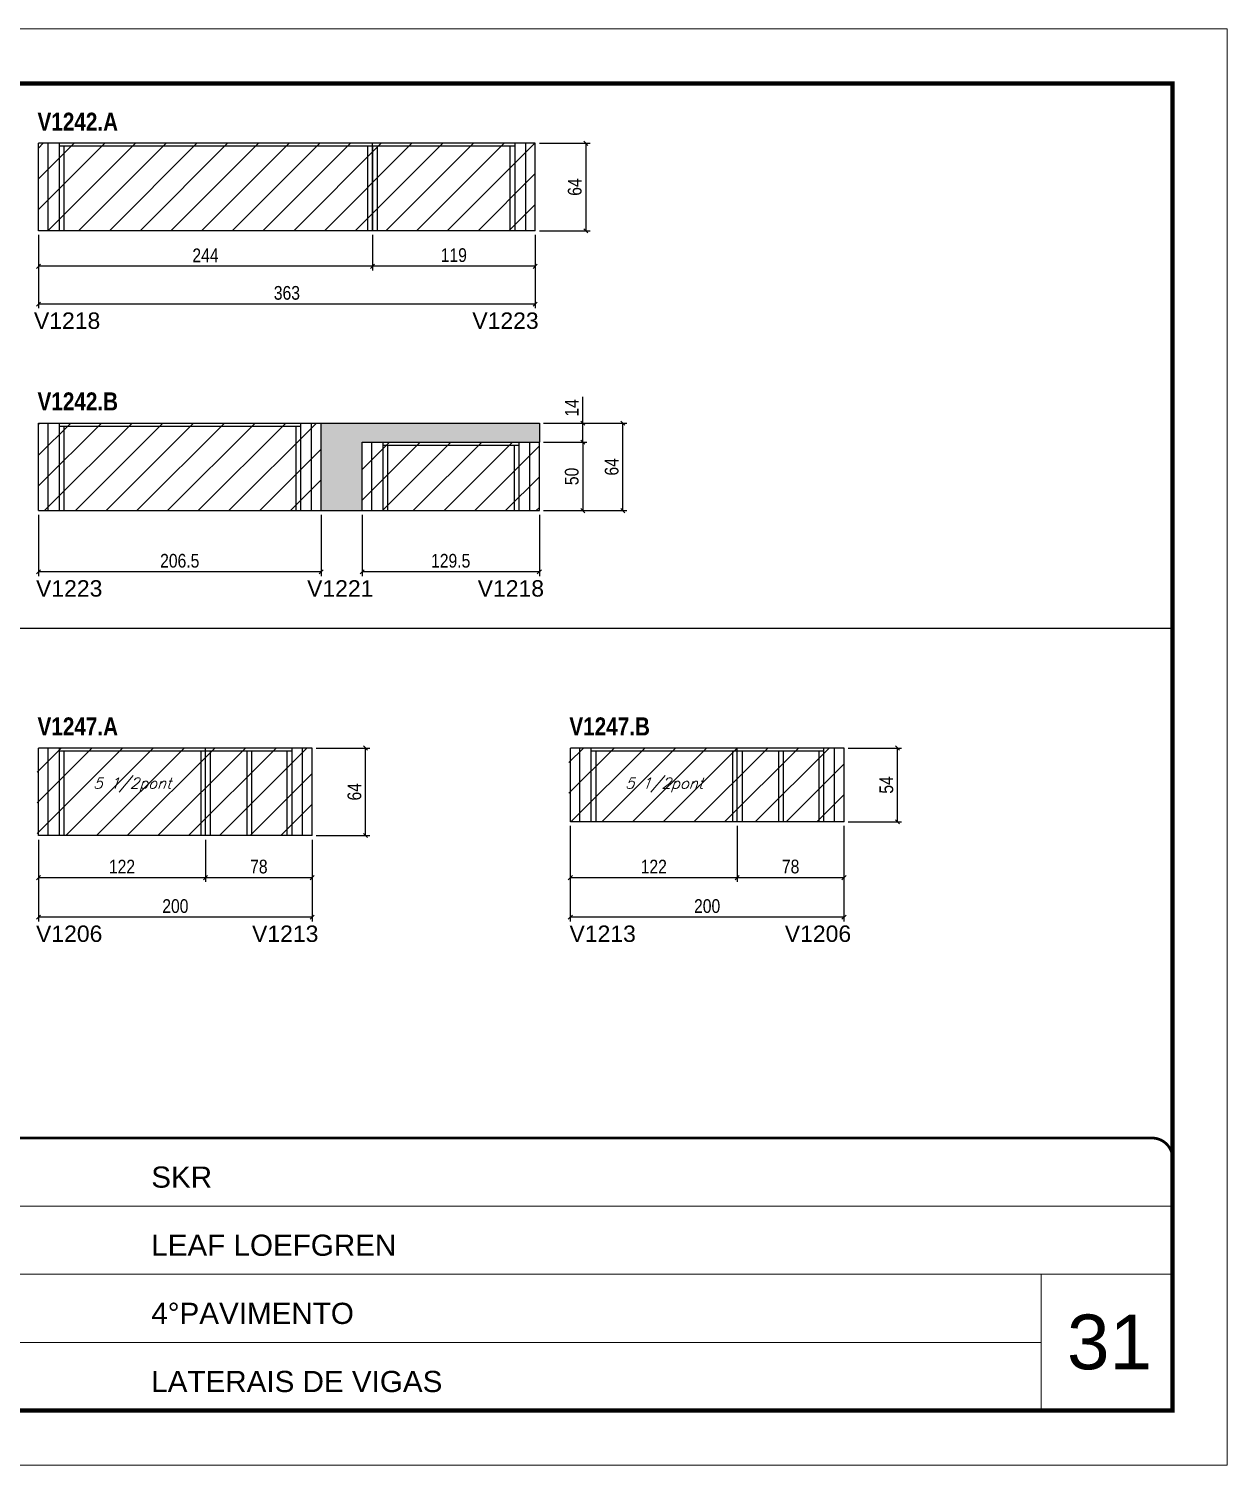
# Model space of a CAD drawing. Extents: x 3309 to 9563, y -2522 to 14608.
# Drawn here: x 7102 to 7978, y 5518 to 6568 of the extents above; entities that cross this region are included whole.
import ezdxf

# ---------------------------------------------------------------- set-up
doc = ezdxf.new("R2010")
doc.units = 0
doc.linetypes.add('CONTINUO', pattern=[0])
doc.linetypes.add('DASHED', pattern=[0.75, 0.5, -0.25])
for name, color, linetype in [('5', 5, 'Continuous'), ('COTA', 241, 'Continuous'), ('NOMENCLATURA', 7, 'Continuous'), ('Painéis', 200, 'Continuous'), ('SARR_2.2x7', 40, 'Continuous'), ('SARR_3.5x7', 81, 'Continuous'), ('texto', 7, 'Continuous')]:
    doc.layers.add(name, color=color, linetype=linetype)
for name, color, linetype, lineweight in [('CARIMBO', 255, 'Continuous', 9), ('Folhas', 255, 'Continuous', 9), ('Hachura', 251, 'Continuous', 9), ('SARRAFO DE PRESSAO', 251, 'DASHED', 9)]:
    doc.layers.add(name, color=color, linetype=linetype, lineweight=lineweight)
doc.styles.add('ARIAL', font='arial.ttf')
doc.styles.add('COTA TECNICA', font='techl___.ttf', dxfattribs={"height": 10})
doc.styles.add('Romans', font='romans.shx')
doc.styles.get("Standard").update_dxf_attribs({"font": 'arial.ttf'})
doc.styles.add('TECNICA', font='techb___.ttf', dxfattribs={"height": 10})
doc.dimstyles.new('PAINEL', dxfattribs={"dimtxt": 10, "dimasz": 3, "dimexe": 3, "dimexo": 3, "dimgap": 3, "dimtad": 1, "dimdec": 1, "dimzin": 12, "dimdsep": 46, "dimtxsty": 'COTA TECNICA', "dimblk1": 'OBLIQUE', "dimblk2": 'OBLIQUE', "dimsah": 1, "dimcen": 0.9, "dimclrd": 4, "dimclre": 4, "dimclrt": 240, "dimadec": 1, "dimazin": 3, "dimtfac": 1, "dimtdec": 1, "dimtmove": 0, "dimatfit": 3, "dimfxl": 1, "dimtolj": 1, "dimtzin": 12, "dimarcsym": 0})

# ---------------------------------------------------------------- blocks, each defined once
blk = doc.blocks.new('9999999999')
at = {"color": 30, "linetype": 'CONTINUO'}
for p, q in [((98564.6, 34379.6), (99584, 34379.6)), ((98564.6, 34329.8), (99488, 34329.8)), ((99584, 34329.8), (99488, 34329.8)), ((99488, 34329.8), (99488, 34230.2)), ((98564.6, 34280), (99488, 34280))]:
    blk.add_line(p, q, dxfattribs=at)
at = {"color": 30, "linetype": 'CONTINUO', "const_width": 2}
blk.add_lwpolyline([(99584, 34230.2), (99584, 34414.4, 0.414214), (99569, 34429.4), (98229, 34429.4, 0.414214), (98214, 34414.4), (98214, 34245.2, 0.414214), (98229, 34230.2), (99584, 34230.2)], format="xyb", dxfattribs=at)
at = {"layer": 'Folhas'}
blk.add_lwpolyline([(98139, 34190.2), (99624, 34190.2), (99624, 35240.2), (98139, 35240.2)], close=True, dxfattribs=at)
at = {"layer": 'Folhas', "color": 30, "const_width": 3}
blk.add_lwpolyline([(98214, 34230.2), (99584, 34230.2), (99584, 35200.2), (98214, 35200.2)], close=True, dxfattribs=at)
at = {"color": 7, "linetype": 'Continuous', "ltscale": 5, "style": 'ARIAL'}
for s, height, p in [('SKR', 15.48, (98837.7, 34393.1)), ('LEAF LOEFGREN', 15.483, (98837.7, 34343.3)), ('4°PAVIMENTO', 15.483, (98837.7, 34293.5)), ('LATERAIS DE VIGAS', 15.483, (98837.7, 34243.7))]:
    blk.add_text(s, height=height, dxfattribs=at).set_placement(p)
blk = doc.blocks.new('_Oblique')
at = {"color": 0, "linetype": 'ByBlock', "lineweight": -2}
blk.add_line((-0.5, -0.5), (0.5, 0.5), dxfattribs=at)
blk = doc.blocks.new('*D745')
at = {"layer": 'COTA', "color": 4, "linetype": 'ByBlock', "lineweight": -2, "transparency": 16777216}
for p, q in [((7231.2, 5975.1), (7231.2, 5944.3)), ((7309.2, 5975.1), (7309.2, 5944.3)), ((7309.2, 5947.3), (7231.2, 5947.3))]:
    blk.add_line(p, q, dxfattribs=at)
at = {"layer": 'Defpoints', "color": 0, "linetype": 'ByBlock', "transparency": 16777216}
for p in [(7231.2, 5978.1), (7309.2, 5978.1), (7231.2, 5947.3)]:
    blk.add_point(p, dxfattribs=at)
at = {"layer": 'COTA', "color": 4, "linetype": 'ByBlock', "lineweight": -2, "transparency": 16777216, "xscale": 3, "yscale": 3, "zscale": 3, "rotation": 180}
blk.add_blockref('_Oblique', (7231.2, 5947.3), dxfattribs=at)
at = {"layer": 'COTA', "color": 4, "linetype": 'ByBlock', "lineweight": -2, "transparency": 16777216, "xscale": 3, "yscale": 3, "zscale": 3}
blk.add_blockref('_Oblique', (7309.2, 5947.3), dxfattribs=at)
at = {"layer": 'COTA', "color": 240, "linetype": 'ByBlock', "transparency": 16777216, "insert": (7270.2, 5955.4), "char_height": 10, "attachment_point": 5, "style": 'COTA TECNICA'}
blk.add_mtext('\\A1;78', dxfattribs=at)
blk = doc.blocks.new('*D746')
at = {"layer": 'COTA', "color": 4, "linetype": 'ByBlock', "lineweight": -2, "transparency": 16777216}
for p, q in [((7109.2, 5975.1), (7109.2, 5944.3)), ((7231.2, 5975.1), (7231.2, 5944.3)), ((7231.2, 5947.3), (7109.2, 5947.3))]:
    blk.add_line(p, q, dxfattribs=at)
at = {"layer": 'Defpoints', "color": 0, "linetype": 'ByBlock', "transparency": 16777216}
for p in [(7109.2, 5978.1), (7231.2, 5978.1), (7109.2, 5947.3)]:
    blk.add_point(p, dxfattribs=at)
at = {"layer": 'COTA', "color": 4, "linetype": 'ByBlock', "lineweight": -2, "transparency": 16777216, "xscale": 3, "yscale": 3, "zscale": 3, "rotation": 180}
blk.add_blockref('_Oblique', (7109.2, 5947.3), dxfattribs=at)
at = {"layer": 'COTA', "color": 4, "linetype": 'ByBlock', "lineweight": -2, "transparency": 16777216, "xscale": 3, "yscale": 3, "zscale": 3}
blk.add_blockref('_Oblique', (7231.2, 5947.3), dxfattribs=at)
at = {"layer": 'COTA', "color": 240, "linetype": 'ByBlock', "transparency": 16777216, "insert": (7170.2, 5955.4), "char_height": 10, "attachment_point": 5, "style": 'COTA TECNICA'}
blk.add_mtext('\\A1;122', dxfattribs=at)
blk = doc.blocks.new('*D753')
at = {"layer": 'COTA', "color": 4, "linetype": 'ByBlock', "lineweight": -2, "transparency": 16777216}
for p, q in [((7109.2, 5975.1), (7109.2, 5915.4)), ((7309.2, 5975.1), (7309.2, 5915.4)), ((7309.2, 5918.4), (7109.2, 5918.4))]:
    blk.add_line(p, q, dxfattribs=at)
at = {"layer": 'Defpoints', "color": 0, "linetype": 'ByBlock', "transparency": 16777216}
for p in [(7109.2, 5978.1), (7309.2, 5978.1), (7109.2, 5918.4)]:
    blk.add_point(p, dxfattribs=at)
at = {"layer": 'COTA', "color": 4, "linetype": 'ByBlock', "lineweight": -2, "transparency": 16777216, "xscale": 3, "yscale": 3, "zscale": 3, "rotation": 180}
blk.add_blockref('_Oblique', (7109.2, 5918.4), dxfattribs=at)
at = {"layer": 'COTA', "color": 4, "linetype": 'ByBlock', "lineweight": -2, "transparency": 16777216, "xscale": 3, "yscale": 3, "zscale": 3}
blk.add_blockref('_Oblique', (7309.2, 5918.4), dxfattribs=at)
at = {"layer": 'COTA', "color": 240, "linetype": 'ByBlock', "transparency": 16777216, "insert": (7209.2, 5926.5), "char_height": 10, "attachment_point": 5, "style": 'COTA TECNICA'}
blk.add_mtext('\\A1;200', dxfattribs=at)
blk = doc.blocks.new('*D754')
at = {"layer": 'COTA', "color": 4, "lineweight": -2, "transparency": 16777216}
for p, q in [((7312.2, 6042.1), (7351.2, 6042.1)), ((7348.2, 5978.1), (7348.2, 6042.1)), ((7312.2, 5978.1), (7351.2, 5978.1))]:
    blk.add_line(p, q, dxfattribs=at)
at = {"layer": 'Defpoints', "color": 0, "transparency": 16777216}
for p in [(7309.2, 6042.1), (7348.2, 6042.1), (7309.2, 5978.1)]:
    blk.add_point(p, dxfattribs=at)
at = {"layer": 'COTA', "color": 4, "lineweight": -2, "transparency": 16777216, "xscale": 3, "yscale": 3, "zscale": 3}
for p, rotation in [((7348.2, 6042.1), 90), ((7348.2, 5978.1), 270)]:
    blk.add_blockref('_Oblique', p, dxfattribs=dict(at, rotation=rotation))
at = {"layer": 'COTA', "color": 240, "transparency": 16777216, "insert": (7340.1, 6010.1), "char_height": 10, "attachment_point": 5, "rotation": 90, "style": 'COTA TECNICA'}
blk.add_mtext('\\A1;64', dxfattribs=at)
blk = doc.blocks.new('*D747')
at = {"layer": 'COTA', "color": 4, "linetype": 'ByBlock', "lineweight": -2, "transparency": 16777216}
for p, q in [((7619.8, 5985.1), (7619.8, 5944.3)), ((7697.8, 5985.1), (7697.8, 5944.3)), ((7697.8, 5947.3), (7619.8, 5947.3))]:
    blk.add_line(p, q, dxfattribs=at)
at = {"layer": 'Defpoints', "color": 0, "linetype": 'ByBlock', "transparency": 16777216}
for p in [(7619.8, 5988.1), (7697.8, 5988.1), (7619.8, 5947.3)]:
    blk.add_point(p, dxfattribs=at)
at = {"layer": 'COTA', "color": 4, "linetype": 'ByBlock', "lineweight": -2, "transparency": 16777216, "xscale": 3, "yscale": 3, "zscale": 3, "rotation": 180}
blk.add_blockref('_Oblique', (7619.8, 5947.3), dxfattribs=at)
at = {"layer": 'COTA', "color": 4, "linetype": 'ByBlock', "lineweight": -2, "transparency": 16777216, "xscale": 3, "yscale": 3, "zscale": 3}
blk.add_blockref('_Oblique', (7697.8, 5947.3), dxfattribs=at)
at = {"layer": 'COTA', "color": 240, "linetype": 'ByBlock', "transparency": 16777216, "insert": (7658.8, 5955.4), "char_height": 10, "attachment_point": 5, "style": 'COTA TECNICA'}
blk.add_mtext('\\A1;78', dxfattribs=at)
blk = doc.blocks.new('*D748')
at = {"layer": 'COTA', "color": 4, "linetype": 'ByBlock', "lineweight": -2, "transparency": 16777216}
for p, q in [((7497.8, 5985.1), (7497.8, 5944.3)), ((7619.8, 5985.1), (7619.8, 5944.3)), ((7619.8, 5947.3), (7497.8, 5947.3))]:
    blk.add_line(p, q, dxfattribs=at)
at = {"layer": 'Defpoints', "color": 0, "linetype": 'ByBlock', "transparency": 16777216}
for p in [(7497.8, 5988.1), (7619.8, 5988.1), (7497.8, 5947.3)]:
    blk.add_point(p, dxfattribs=at)
at = {"layer": 'COTA', "color": 4, "linetype": 'ByBlock', "lineweight": -2, "transparency": 16777216, "xscale": 3, "yscale": 3, "zscale": 3, "rotation": 180}
blk.add_blockref('_Oblique', (7497.8, 5947.3), dxfattribs=at)
at = {"layer": 'COTA', "color": 4, "linetype": 'ByBlock', "lineweight": -2, "transparency": 16777216, "xscale": 3, "yscale": 3, "zscale": 3}
blk.add_blockref('_Oblique', (7619.8, 5947.3), dxfattribs=at)
at = {"layer": 'COTA', "color": 240, "linetype": 'ByBlock', "transparency": 16777216, "insert": (7558.8, 5955.4), "char_height": 10, "attachment_point": 5, "style": 'COTA TECNICA'}
blk.add_mtext('\\A1;122', dxfattribs=at)
blk = doc.blocks.new('*D755')
at = {"layer": 'COTA', "color": 4, "linetype": 'ByBlock', "lineweight": -2, "transparency": 16777216}
for p, q in [((7497.8, 5985.1), (7497.8, 5915.4)), ((7697.8, 5985.1), (7697.8, 5915.4)), ((7697.8, 5918.4), (7497.8, 5918.4))]:
    blk.add_line(p, q, dxfattribs=at)
at = {"layer": 'Defpoints', "color": 0, "linetype": 'ByBlock', "transparency": 16777216}
for p in [(7497.8, 5988.1), (7697.8, 5988.1), (7497.8, 5918.4)]:
    blk.add_point(p, dxfattribs=at)
at = {"layer": 'COTA', "color": 4, "linetype": 'ByBlock', "lineweight": -2, "transparency": 16777216, "xscale": 3, "yscale": 3, "zscale": 3, "rotation": 180}
blk.add_blockref('_Oblique', (7497.8, 5918.4), dxfattribs=at)
at = {"layer": 'COTA', "color": 4, "linetype": 'ByBlock', "lineweight": -2, "transparency": 16777216, "xscale": 3, "yscale": 3, "zscale": 3}
blk.add_blockref('_Oblique', (7697.8, 5918.4), dxfattribs=at)
at = {"layer": 'COTA', "color": 240, "linetype": 'ByBlock', "transparency": 16777216, "insert": (7597.8, 5926.5), "char_height": 10, "attachment_point": 5, "style": 'COTA TECNICA'}
blk.add_mtext('\\A1;200', dxfattribs=at)
blk = doc.blocks.new('*D756')
at = {"layer": 'COTA', "color": 4, "lineweight": -2, "transparency": 16777216}
for p, q in [((7700.8, 6042.1), (7739.9, 6042.1)), ((7736.9, 5988.1), (7736.9, 6042.1)), ((7700.8, 5988.1), (7739.9, 5988.1))]:
    blk.add_line(p, q, dxfattribs=at)
at = {"layer": 'Defpoints', "color": 0, "transparency": 16777216}
for p in [(7697.8, 6042.1), (7736.9, 6042.1), (7697.8, 5988.1)]:
    blk.add_point(p, dxfattribs=at)
at = {"layer": 'COTA', "color": 4, "lineweight": -2, "transparency": 16777216, "xscale": 3, "yscale": 3, "zscale": 3}
for p, rotation in [((7736.9, 6042.1), 90), ((7736.9, 5988.1), 270)]:
    blk.add_blockref('_Oblique', p, dxfattribs=dict(at, rotation=rotation))
at = {"layer": 'COTA', "color": 240, "transparency": 16777216, "insert": (7728.8, 6015.1), "char_height": 10, "attachment_point": 5, "rotation": 90, "style": 'COTA TECNICA'}
blk.add_mtext('\\A1;54', dxfattribs=at)
blk = doc.blocks.new('*D1075')
at = {"layer": 'COTA', "color": 4, "linetype": 'ByBlock', "lineweight": -2, "transparency": 16777216}
for p, q in [((7353.2, 6417.1), (7353.2, 6391.2)), ((7472.2, 6417.1), (7472.2, 6391.2)), ((7472.2, 6394.2), (7353.2, 6394.2))]:
    blk.add_line(p, q, dxfattribs=at)
at = {"layer": 'Defpoints', "color": 0, "linetype": 'ByBlock', "transparency": 16777216}
for p in [(7353.2, 6420.1), (7472.2, 6420.1), (7353.2, 6394.2)]:
    blk.add_point(p, dxfattribs=at)
at = {"layer": 'COTA', "color": 4, "linetype": 'ByBlock', "lineweight": -2, "transparency": 16777216, "xscale": 3, "yscale": 3, "zscale": 3, "rotation": 180}
blk.add_blockref('_Oblique', (7353.2, 6394.2), dxfattribs=at)
at = {"layer": 'COTA', "color": 4, "linetype": 'ByBlock', "lineweight": -2, "transparency": 16777216, "xscale": 3, "yscale": 3, "zscale": 3}
blk.add_blockref('_Oblique', (7472.2, 6394.2), dxfattribs=at)
at = {"layer": 'COTA', "color": 240, "linetype": 'ByBlock', "transparency": 16777216, "insert": (7412.7, 6402.3), "char_height": 10, "attachment_point": 5, "style": 'COTA TECNICA'}
blk.add_mtext('\\A1;119', dxfattribs=at)
blk = doc.blocks.new('*D1076')
at = {"layer": 'COTA', "color": 4, "linetype": 'ByBlock', "lineweight": -2, "transparency": 16777216}
for p, q in [((7109.2, 6417.1), (7109.2, 6391.2)), ((7353.2, 6417.1), (7353.2, 6391.2)), ((7353.2, 6394.2), (7109.2, 6394.2))]:
    blk.add_line(p, q, dxfattribs=at)
at = {"layer": 'Defpoints', "color": 0, "linetype": 'ByBlock', "transparency": 16777216}
for p in [(7109.2, 6420.1), (7353.2, 6420.1), (7109.2, 6394.2)]:
    blk.add_point(p, dxfattribs=at)
at = {"layer": 'COTA', "color": 4, "linetype": 'ByBlock', "lineweight": -2, "transparency": 16777216, "xscale": 3, "yscale": 3, "zscale": 3, "rotation": 180}
blk.add_blockref('_Oblique', (7109.2, 6394.2), dxfattribs=at)
at = {"layer": 'COTA', "color": 4, "linetype": 'ByBlock', "lineweight": -2, "transparency": 16777216, "xscale": 3, "yscale": 3, "zscale": 3}
blk.add_blockref('_Oblique', (7353.2, 6394.2), dxfattribs=at)
at = {"layer": 'COTA', "color": 240, "linetype": 'ByBlock', "transparency": 16777216, "insert": (7231.2, 6402.2), "char_height": 10, "attachment_point": 5, "style": 'COTA TECNICA'}
blk.add_mtext('\\A1;244', dxfattribs=at)
blk = doc.blocks.new('*D1078')
at = {"layer": 'COTA', "color": 4, "linetype": 'ByBlock', "lineweight": -2, "transparency": 16777216}
for p, q in [((7109.2, 6417.1), (7109.2, 6363.5)), ((7472.2, 6417.1), (7472.2, 6363.5)), ((7472.2, 6366.5), (7109.2, 6366.5))]:
    blk.add_line(p, q, dxfattribs=at)
at = {"layer": 'Defpoints', "color": 0, "linetype": 'ByBlock', "transparency": 16777216}
for p in [(7109.2, 6420.1), (7472.2, 6420.1), (7109.2, 6366.5)]:
    blk.add_point(p, dxfattribs=at)
at = {"layer": 'COTA', "color": 4, "linetype": 'ByBlock', "lineweight": -2, "transparency": 16777216, "xscale": 3, "yscale": 3, "zscale": 3, "rotation": 180}
blk.add_blockref('_Oblique', (7109.2, 6366.5), dxfattribs=at)
at = {"layer": 'COTA', "color": 4, "linetype": 'ByBlock', "lineweight": -2, "transparency": 16777216, "xscale": 3, "yscale": 3, "zscale": 3}
blk.add_blockref('_Oblique', (7472.2, 6366.5), dxfattribs=at)
at = {"layer": 'COTA', "color": 240, "linetype": 'ByBlock', "transparency": 16777216, "insert": (7290.7, 6374.7), "char_height": 10, "attachment_point": 5, "style": 'COTA TECNICA'}
blk.add_mtext('\\A1;363', dxfattribs=at)
blk = doc.blocks.new('*D1079')
at = {"layer": 'COTA', "color": 4, "lineweight": -2, "transparency": 16777216}
for p, q in [((7475.2, 6484.1), (7512.2, 6484.1)), ((7509.2, 6484.1), (7509.2, 6420.1)), ((7475.2, 6420.1), (7512.2, 6420.1))]:
    blk.add_line(p, q, dxfattribs=at)
at = {"layer": 'Defpoints', "color": 0, "transparency": 16777216}
for p in [(7472.2, 6484.1, 0), (7472.2, 6420.1, 0), (7509.2, 6420.1)]:
    blk.add_point(p, dxfattribs=at)
at = {"layer": 'COTA', "color": 4, "lineweight": -2, "transparency": 16777216, "xscale": 3, "yscale": 3, "zscale": 3}
for p, rotation in [((7509.2, 6484.1), 90), ((7509.2, 6420.1), 270)]:
    blk.add_blockref('_Oblique', p, dxfattribs=dict(at, rotation=rotation))
at = {"layer": 'COTA', "color": 240, "transparency": 16777216, "insert": (7501.1, 6452.1), "char_height": 10, "attachment_point": 5, "rotation": 90, "style": 'COTA TECNICA'}
blk.add_mtext('\\A1;64', dxfattribs=at)
blk = doc.blocks.new('*D2779')
at = {"layer": 'COTA', "color": 4, "lineweight": -2, "transparency": 16777216}
for p, q in [((7109.2, 6212.6), (7109.2, 6167.8)), ((7315.7, 6212.6), (7315.7, 6167.8)), ((7315.7, 6170.8), (7109.2, 6170.8))]:
    blk.add_line(p, q, dxfattribs=at)
at = {"layer": 'Defpoints', "color": 0, "transparency": 16777216}
for p in [(7109.2, 6215.6), (7315.7, 6215.6), (7109.2, 6170.8)]:
    blk.add_point(p, dxfattribs=at)
at = {"layer": 'COTA', "color": 4, "lineweight": -2, "transparency": 16777216, "xscale": 3, "yscale": 3, "zscale": 3, "rotation": 180}
blk.add_blockref('_Oblique', (7109.2, 6170.8), dxfattribs=at)
at = {"layer": 'COTA', "color": 4, "lineweight": -2, "transparency": 16777216, "xscale": 3, "yscale": 3, "zscale": 3}
blk.add_blockref('_Oblique', (7315.7, 6170.8), dxfattribs=at)
at = {"layer": 'COTA', "color": 240, "transparency": 16777216, "insert": (7212.4, 6178.9), "char_height": 10, "attachment_point": 5, "style": 'COTA TECNICA'}
blk.add_mtext('\\A1;206.5', dxfattribs=at)
blk = doc.blocks.new('*D2781')
at = {"layer": 'COTA', "color": 4, "lineweight": -2, "transparency": 16777216}
for p, q in [((7345.7, 6212.6), (7345.7, 6167.8)), ((7475.2, 6212.6), (7475.2, 6167.8)), ((7475.2, 6170.8), (7345.7, 6170.8))]:
    blk.add_line(p, q, dxfattribs=at)
at = {"layer": 'Defpoints', "color": 0, "transparency": 16777216}
for p in [(7345.7, 6215.6), (7475.2, 6215.6), (7345.7, 6170.8)]:
    blk.add_point(p, dxfattribs=at)
at = {"layer": 'COTA', "color": 4, "lineweight": -2, "transparency": 16777216, "xscale": 3, "yscale": 3, "zscale": 3, "rotation": 180}
blk.add_blockref('_Oblique', (7345.7, 6170.8), dxfattribs=at)
at = {"layer": 'COTA', "color": 4, "lineweight": -2, "transparency": 16777216, "xscale": 3, "yscale": 3, "zscale": 3}
blk.add_blockref('_Oblique', (7475.2, 6170.8), dxfattribs=at)
at = {"layer": 'COTA', "color": 240, "transparency": 16777216, "insert": (7410.4, 6178.9), "char_height": 10, "attachment_point": 5, "style": 'COTA TECNICA'}
blk.add_mtext('\\A1;129.5', dxfattribs=at)
blk = doc.blocks.new('*D2782')
at = {"layer": 'COTA', "color": 4, "lineweight": -2, "transparency": 16777216}
for p, q in [((7478.2, 6265.6), (7510, 6265.6)), ((7507, 6265.6), (7507, 6215.6)), ((7478.2, 6215.6), (7510, 6215.6))]:
    blk.add_line(p, q, dxfattribs=at)
at = {"layer": 'Defpoints', "color": 0, "transparency": 16777216}
for p in [(7475.2, 6265.6, 0), (7475.2, 6215.6, 0), (7507, 6215.6)]:
    blk.add_point(p, dxfattribs=at)
at = {"layer": 'COTA', "color": 4, "lineweight": -2, "transparency": 16777216, "xscale": 3, "yscale": 3, "zscale": 3}
for p, rotation in [((7507, 6265.6), 90), ((7507, 6215.6), 270)]:
    blk.add_blockref('_Oblique', p, dxfattribs=dict(at, rotation=rotation))
at = {"layer": 'COTA', "color": 240, "transparency": 16777216, "insert": (7498.9, 6240.6), "char_height": 10, "attachment_point": 5, "rotation": 90, "style": 'COTA TECNICA'}
blk.add_mtext('\\A1;50', dxfattribs=at)
blk = doc.blocks.new('*D2783')
at = {"layer": 'COTA', "color": 4, "lineweight": -2, "transparency": 16777216}
for p, q in [((7507, 6279.6), (7507, 6298.8)), ((7478.2, 6279.6), (7510, 6279.6)), ((7507, 6265.6), (7507, 6279.6)), ((7478.2, 6265.6), (7510, 6265.6))]:
    blk.add_line(p, q, dxfattribs=at)
at = {"layer": 'Defpoints', "color": 0, "transparency": 16777216}
for p in [(7475.2, 6279.6, 0), (7507, 6279.6), (7475.2, 6265.6, 0)]:
    blk.add_point(p, dxfattribs=at)
at = {"layer": 'COTA', "color": 4, "lineweight": -2, "transparency": 16777216, "xscale": 3, "yscale": 3, "zscale": 3}
for p, rotation in [((7507, 6279.6), 90), ((7507, 6265.6), 270)]:
    blk.add_blockref('_Oblique', p, dxfattribs=dict(at, rotation=rotation))
at = {"layer": 'COTA', "color": 240, "transparency": 16777216, "insert": (7498.9, 6290.7), "char_height": 10, "attachment_point": 5, "rotation": 90, "style": 'COTA TECNICA'}
blk.add_mtext('\\A1;14', dxfattribs=at)
blk = doc.blocks.new('*D2784')
at = {"layer": 'COTA', "color": 4, "lineweight": -2, "transparency": 16777216}
for p, q in [((7478.2, 6279.6), (7539.2, 6279.6)), ((7536.2, 6215.6), (7536.2, 6279.6)), ((7478.2, 6215.6), (7539.2, 6215.6))]:
    blk.add_line(p, q, dxfattribs=at)
at = {"layer": 'Defpoints', "color": 0, "transparency": 16777216}
for p in [(7475.2, 6279.6, 0), (7536.2, 6279.6), (7475.2, 6215.6, 0)]:
    blk.add_point(p, dxfattribs=at)
at = {"layer": 'COTA', "color": 4, "lineweight": -2, "transparency": 16777216, "xscale": 3, "yscale": 3, "zscale": 3}
for p, rotation in [((7536.2, 6279.6), 90), ((7536.2, 6215.6), 270)]:
    blk.add_blockref('_Oblique', p, dxfattribs=dict(at, rotation=rotation))
at = {"layer": 'COTA', "color": 240, "transparency": 16777216, "insert": (7528.1, 6247.6), "char_height": 10, "attachment_point": 5, "rotation": 90, "style": 'COTA TECNICA'}
blk.add_mtext('\\A1;64', dxfattribs=at)

msp = doc.modelspace()

# ---------------------------------------------------------------- hatches: boundary and pattern name
at = {"layer": 'COTA'}
h = msp.add_hatch(dxfattribs=at)
h.set_pattern_fill('AR-CONC', color=256, scale=0.03)
h.set_pattern_definition([(50, (0, -31.517), (5.46554, -0.4781726), [0.5715, -6.2865]), (355, (0, -31.517), (-1.0573026, 5.7317054), [0.4572, -5.0292175]), (100.451445, (0.4555, -31.557), (4.4082374, 5.2535326), [0.4857003, -5.3427073]), (46.1842, (0, -29.993), (8.132371, -1.26127), [0.85725, -9.42975]), (96.63556, (0.678, -30.098), (7.122124, 7.422784), [0.728551, -8.014068]), (351.18415, (0, -29.993), (7.122124, 7.422784), [0.685799, -7.543792]), (21, (0.762, -30.374), (4.5484317, -3.067956), [0.5715, -6.2865]), (326, (0.762, -30.374), (1.854061, 5.525639), [0.4572, -5.0292]), (71.451445, (1.141, -30.6296), (6.4024926, 2.457683), [0.4857003, -5.342698]), (37.5, (0, -31.517), (0.0926581, 2.53665117), [0, -4.96824, 0, -5.1054, 0, -5.04825]), (7.5, (0, -31.517), (2.0045899, 3.00541724), [0, -2.91084, 0, -4.85394, 0, -1.92405]), (327.5, (-1.6993, -31.517), (4.06771786, -0.1718623), [0, -1.905, 0, -5.9436, 0, -7.8867]), (317.5, (-2.4613, -31.517), (4.4438754, 0.7627947), [0, -2.4765, 0, -3.94716, 0, -5.6007])])
h.paths.add_polyline_path([(7315.7, 6215.63), (7345.7, 6215.63), (7345.7, 6265.63), (7475.2, 6265.63), (7475.2, 6279.63), (7315.7, 6279.63)])
at = {"layer": 'Hachura', "linetype": 'ByBlock'}
h = msp.add_hatch(dxfattribs=at)
h.set_pattern_fill('ANSI31', color=256, scale=5)
h.paths.add_polyline_path([(7353.2, 6484.09), (7109.2, 6484.09), (7109.2, 6420.09), (7353.2, 6420.09)])
h.paths.add_polyline_path([(7472.2, 6484.09), (7353.2, 6484.09), (7353.2, 6420.09), (7472.2, 6420.09)])
h = msp.add_hatch(dxfattribs=at)
h.set_pattern_fill('ANSI31', color=256, scale=5)
h.paths.add_polyline_path([(7315.7, 6279.63), (7109.2, 6279.63), (7109.2, 6215.63), (7315.7, 6215.63)])
h.paths.add_polyline_path([(7475.2, 6265.63), (7345.7, 6265.63), (7345.7, 6215.63), (7475.2, 6215.63)])
h = msp.add_hatch(dxfattribs=at)
h.set_pattern_fill('ANSI31', color=256, scale=5)
h.set_pattern_definition([(45, (3282.63, -23.648), (-11.22532, 11.22532), [])])
h.paths.add_polyline_path([(7230.2, 6042.08), (7108.2, 6042.08), (7108.2, 5978.08), (7230.2, 5978.08)])
h.paths.add_polyline_path([(7309.2, 6042.08), (7230.2, 6042.08), (7230.2, 5978.08), (7309.2, 5978.08)])
h.paths.add_polyline_path([(7618.84, 6042.08), (7496.84, 6042.08), (7496.84, 5988.08), (7618.84, 5988.08)])
h.paths.add_polyline_path([(7697.84, 6042.08), (7618.84, 6042.08), (7618.84, 5988.08), (7697.84, 5988.08)])

# ---------------------------------------------------------------- linework, layer by layer
at = {"layer": 'COTA'}
for p, q in [((7315.7, 6279.63, 0), (7475.2, 6279.63, 0)), ((7475.2, 6279.63, 0), (7475.2, 6265.63, 0)), ((7315.7, 6215.63, 0), (7345.7, 6215.63, 0)), ((6567.87, 6129.61), (7937.87, 6129.61))]:
    msp.add_line(p, q, dxfattribs=at)
at = {"layer": 'Painéis', "linetype": 'ByBlock'}
for p, q in [((7472.2, 6484.09, 0), (7109.2, 6484.09, 0)), ((7109.2, 6420.09, 0), (7109.2, 6484.09, 0)), ((7353.2, 6420.09, 0), (7353.2, 6484.09, 0)), ((7472.2, 6420.09, 0), (7472.2, 6484.09, 0)), ((7472.2, 6420.09, 0), (7109.2, 6420.09, 0)), ((7109.2, 6279.63, 0), (7315.7, 6279.63, 0)), ((7109.2, 6215.63, 0), (7109.2, 6279.63, 0)), ((7315.7, 6215.63, 0), (7315.7, 6279.63, 0)), ((7345.7, 6265.63, 0), (7475.2, 6265.63, 0)), ((7345.7, 6215.63, 0), (7345.7, 6265.63, 0)), ((7475.2, 6215.63, 0), (7475.2, 6265.63, 0)), ((7109.2, 6215.63, 0), (7315.7, 6215.63, 0)), ((7345.7, 6215.63, 0), (7475.2, 6215.63, 0)), ((7309.2, 6042.08, 0), (7109.2, 6042.08, 0)), ((7109.2, 5978.08, 0), (7109.2, 6042.08, 0)), ((7231.2, 5978.08, 0), (7231.2, 6042.08, 0)), ((7309.2, 5978.08, 0), (7309.2, 6042.08, 0)), ((7697.84, 6042.08, 0), (7497.84, 6042.08, 0)), ((7497.84, 5988.08, 0), (7497.84, 6042.08, 0)), ((7619.84, 5988.08, 0), (7619.84, 6042.08, 0)), ((7697.84, 5988.08, 0), (7697.84, 6042.08, 0)), ((7697.84, 5988.08, 0), (7497.84, 5988.08, 0)), ((7309.2, 5978.08, 0), (7109.2, 5978.08, 0))]:
    msp.add_line(p, q, dxfattribs=at)
at = {"layer": 'SARR_2.2x7', "linetype": 'Continuous'}
for p, q in [((7116.2, 6420.09, 0), (7116.2, 6484.09, 0)), ((7353.2, 6481.89, 0), (7124.2, 6481.89, 0)), ((7457.2, 6481.89, 0), (7353.2, 6481.89, 0)), ((7465.2, 6420.09, 0), (7465.2, 6484.09, 0)), ((7116.2, 6215.63, 0), (7116.2, 6279.63, 0)), ((7308.7, 6215.63, 0), (7308.7, 6279.63, 0)), ((7124.2, 6277.43, 0), (7300.7, 6277.43, 0)), ((7352.7, 6215.63, 0), (7352.7, 6265.63, 0)), ((7360.7, 6263.43, 0), (7460.2, 6263.43, 0)), ((7468.2, 6215.63, 0), (7468.2, 6265.63, 0)), ((7116.2, 5978.08, 0), (7116.2, 6042.08, 0)), ((7231.2, 6039.88, 0), (7124.2, 6039.88, 0)), ((7294.2, 6039.88, 0), (7231.2, 6039.88, 0)), ((7302.2, 5978.08, 0), (7302.2, 6042.08, 0)), ((7504.84, 5988.08, 0), (7504.84, 6042.08, 0)), ((7619.84, 6039.88, 0), (7512.84, 6039.88, 0)), ((7682.84, 6039.88, 0), (7619.84, 6039.88, 0)), ((7690.84, 5988.08, 0), (7690.84, 6042.08, 0))]:
    msp.add_line(p, q, dxfattribs=at)
at = {"layer": 'SARR_3.5x7'}
for p, q in [((7124.2, 6484.09, 0), (7124.2, 6420.09, 0)), ((7127.7, 6481.89, 0), (7127.7, 6420.09, 0)), ((7349.7, 6481.89, 0), (7349.7, 6420.09, 0)), ((7353.2, 6481.89, 0), (7353.2, 6420.09, 0)), ((7356.7, 6481.89, 0), (7356.7, 6420.09, 0)), ((7453.7, 6481.89, 0), (7453.7, 6420.09, 0)), ((7457.2, 6484.09, 0), (7457.2, 6420.09, 0)), ((7124.2, 6279.63, 0), (7124.2, 6215.63, 0)), ((7300.7, 6279.63, 0), (7300.7, 6215.63, 0)), ((7127.7, 6277.43, 0), (7127.7, 6215.63, 0)), ((7297.2, 6277.43, 0), (7297.2, 6215.63, 0)), ((7360.7, 6265.63, 0), (7360.7, 6215.63, 0)), ((7364.2, 6263.43, 0), (7364.2, 6215.63, 0)), ((7456.7, 6263.43, 0), (7456.7, 6215.63, 0)), ((7460.2, 6265.63, 0), (7460.2, 6215.63, 0)), ((7124.2, 6042.08, 0), (7124.2, 5978.08, 0)), ((7127.7, 6039.88, 0), (7127.7, 5978.08, 0)), ((7227.7, 6039.88, 0), (7227.7, 5978.08, 0)), ((7234.7, 6039.88, 0), (7234.7, 5978.08, 0)), ((7261.34, 6039.88, 0), (7261.34, 5978.08, 0)), ((7264.84, 6039.88, 0), (7264.84, 5978.08, 0)), ((7290.7, 6039.88, 0), (7290.7, 5978.08, 0)), ((7294.2, 6042.08, 0), (7294.2, 5978.08, 0)), ((7512.84, 6042.08, 0), (7512.84, 5988.08, 0)), ((7516.34, 6039.88, 0), (7516.34, 5988.08, 0)), ((7616.34, 6039.88, 0), (7616.34, 5988.08, 0)), ((7623.34, 6039.88, 0), (7623.34, 5988.08, 0)), ((7649.97, 6039.88, 0), (7649.97, 5988.08, 0)), ((7653.47, 6039.88, 0), (7653.47, 5988.08, 0)), ((7679.34, 6039.88, 0), (7679.34, 5988.08, 0)), ((7682.84, 6042.08, 0), (7682.84, 5988.08, 0))]:
    msp.add_line(p, q, dxfattribs=at)

# ---------------------------------------------------------------- block references
at = {"layer": 'SARRAFO DE PRESSAO', "color": 6, "linetype": 'ByBlock'}
msp.add_blockref('9999999999', (-91646.11, -28672.37), dxfattribs=at)

# ---------------------------------------------------------------- texts
at = {"layer": '5', "linetype": 'Continuous'}
for s, rotation, p in [('V1218', 359.99996, (7105.86, 6348.45, 0)), ('V1223', 359.99996, (7426.21, 6348.45, 0)), ('V1223', 0.00004, (7107.41, 6152.75, 0)), ('V1221', 0.00004, (7305.47, 6152.75, 0)), ('V1218', 0.00004, (7430.13, 6152.75, 0)), ('V1206', 0.00004, (7107.4, 5900.36, 0)), ('V1213', 0.00004, (7265.26, 5900.36, 0)), ('V1213', 0.00004, (7497.22, 5900.36, 0)), ('V1206', 0.00004, (7654.56, 5900.36, 0))]:
    msp.add_text(s, height=12, rotation=rotation, dxfattribs=at).set_placement(p)
at = {"layer": 'CARIMBO', "style": 'ARIAL'}
msp.add_text('31', height=40, dxfattribs=at).set_placement((7860.73, 5587.98))
at = {"layer": 'NOMENCLATURA', "style": 'TECNICA'}
for s, p in [('V1242.A', (7108.48, 6493.27, 0)), ('V1242.B', (7108.48, 6288.82, 0)), ('V1247.A', (7108.48, 6051.27, 0)), ('V1247.B', (7497.12, 6051.27, 0))]:
    msp.add_text(s, height=13.2, dxfattribs=at).set_placement(p)
at = {"layer": 'texto', "color": 2, "char_height": 8, "attachment_point": 5, "style": 'Romans'}
for insert in [(7177.7, 6015.08, 0), (7566.34, 6015.08, 0)]:
    msp.add_mtext('{\\Q19;\\C256;5 1/2pont}', dxfattribs=dict(at, insert=insert))

# ---------------------------------------------------------------- dimensions: what is measured, and where the dimension line sits
at = {"layer": 'COTA'}
for base, p1, p2, picture, middle in [((7509.19, 6420.09, 0), (7472.2, 6484.09, 0), (7472.2, 6420.09, 0), '*D1079', (7501.09, 6452.09, 0)), ((7507.02, 6279.63), (7475.2, 6265.63, 0), (7475.2, 6279.63, 0), '*D2783', (7498.95, 6290.69)), ((7536.16, 6279.63), (7475.2, 6215.63, 0), (7475.2, 6279.63, 0), '*D2784', (7528.05, 6247.63)), ((7507.02, 6215.63), (7475.2, 6265.63, 0), (7475.2, 6215.63, 0), '*D2782', (7498.91, 6240.63)), ((7348.24, 6042.08, 0), (7309.2, 5978.08, 0), (7309.2, 6042.08, 0), '*D754', (7340.13, 6010.08, 0)), ((7736.87, 6042.08, 0), (7697.84, 5988.08, 0), (7697.84, 6042.08, 0), '*D756', (7728.76, 6015.08, 0))]:
    dim = msp.add_linear_dim(base=base, p1=p1, p2=p2, angle=90, dimstyle='PAINEL', dxfattribs=at)
    dim.commit()
    dim.dimension.update_dxf_attribs({"geometry": picture, "text_midpoint": middle})
at = {"layer": 'COTA', "linetype": 'ByBlock'}
for base, p1, p2, picture, middle in [((7109.2, 6394.17, 0), (7353.2, 6420.09, 0), (7109.2, 6420.09, 0), '*D1076', (7231.2, 6402.24, 0)), ((7497.84, 5947.34, 0), (7619.84, 5988.08, 0), (7497.84, 5988.08, 0), '*D748', (7558.84, 5955.4, 0)), ((7109.2, 5947.34, 0), (7231.2, 5978.08, 0), (7109.2, 5978.08, 0), '*D746', (7170.2, 5955.4, 0))]:
    dim = msp.add_linear_dim(base=base, p1=p1, p2=p2, angle=180, dimstyle='PAINEL', override={"dimtmove": 1}, dxfattribs=at)
    dim.commit()
    dim.dimension.update_dxf_attribs({"geometry": picture, "text_midpoint": middle})
for base, p1, p2, picture, middle in [((7109.2, 6366.46, 0), (7472.2, 6420.09, 0), (7109.2, 6420.09, 0), '*D1078', (7290.7, 6374.68, 0)), ((7353.2, 6394.17, 0), (7472.2, 6420.09, 0), (7353.2, 6420.09, 0), '*D1075', (7412.7, 6402.26, 0)), ((7497.84, 5918.37, 0), (7697.84, 5988.08, 0), (7497.84, 5988.08, 0), '*D755', (7597.84, 5926.48, 0)), ((7619.84, 5947.34, 0), (7697.84, 5988.08, 0), (7619.84, 5988.08, 0), '*D747', (7658.84, 5955.44, 0)), ((7109.2, 5918.37, 0), (7309.2, 5978.08, 0), (7109.2, 5978.08, 0), '*D753', (7209.2, 5926.48, 0)), ((7231.2, 5947.34, 0), (7309.2, 5978.08, 0), (7231.2, 5978.08, 0), '*D745', (7270.2, 5955.44, 0))]:
    dim = msp.add_linear_dim(base=base, p1=p1, p2=p2, angle=180, dimstyle='PAINEL', dxfattribs=at)
    dim.commit()
    dim.dimension.update_dxf_attribs({"geometry": picture, "text_midpoint": middle})
at = {"layer": 'COTA'}
for base, p1, p2, picture, middle in [((7109.2, 6170.76, 0), (7315.7, 6215.63, 0), (7109.2, 6215.63, 0), '*D2779', (7212.45, 6178.87, 0)), ((7345.7, 6170.76, 0), (7475.2, 6215.63, 0), (7345.7, 6215.63, 0), '*D2781', (7410.45, 6178.9, 0))]:
    dim = msp.add_linear_dim(base=base, p1=p1, p2=p2, dimstyle='PAINEL', dxfattribs=at)
    dim.commit()
    dim.dimension.update_dxf_attribs({"geometry": picture, "text_midpoint": middle})

doc.saveas('drawing.dxf')
